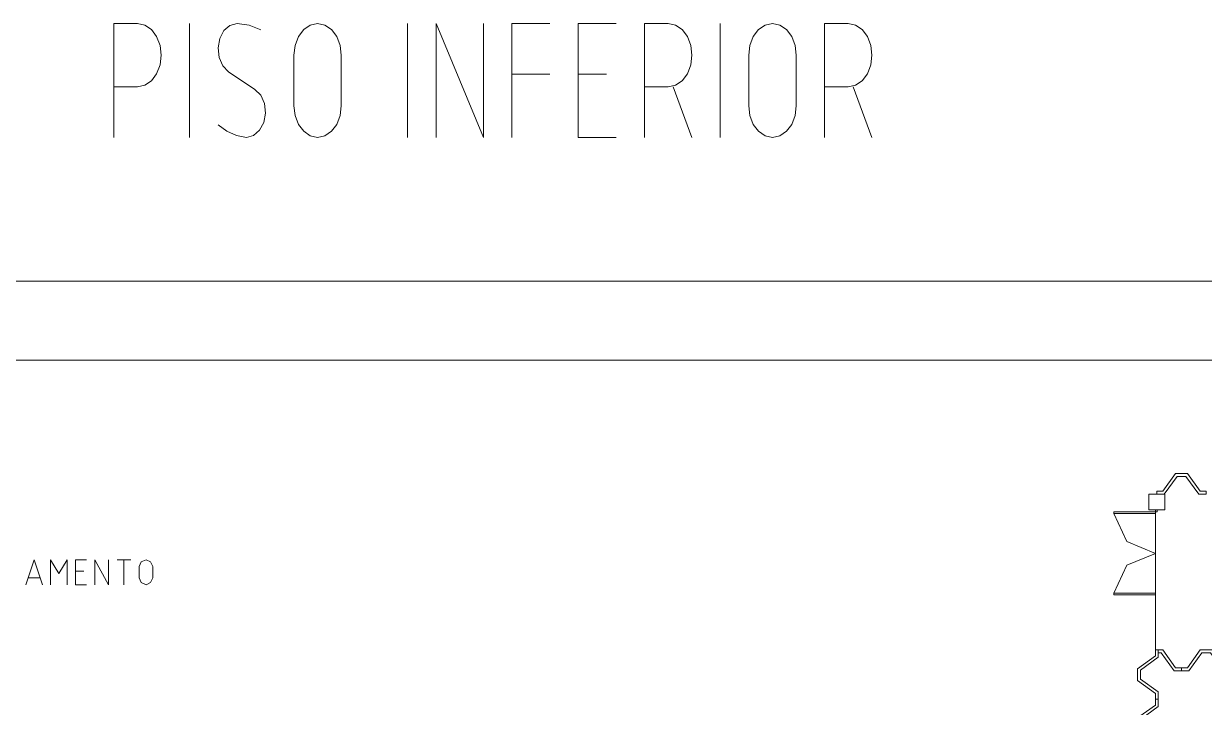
# Model space of a CAD drawing. Header units: millimetres. Extents: x 379 to 545, y 812 to 876.
# Drawn here: x 452.51 to 482.52, y 858.68 to 876.05 of the extents above; entities that cross this region are included whole.
import ezdxf

# ---------------------------------------------------------------- set-up
doc = ezdxf.new("R2010")
doc.units = ezdxf.units.MM

msp = doc.modelspace()

# ---------------------------------------------------------------- linework, layer by layer
at = {"color": 1, "lineweight": 0}
for points in [[(454.8, 873.161), (454.8, 876.052), (455.403, 876.052)], [(455.403, 874.449), (455.588, 874.487), (455.757, 874.602), (455.887, 874.777), (455.974, 875.003), (456.002, 875.252), (455.974, 875.498), (455.887, 875.724), (455.757, 875.899), (455.588, 876.014), (455.403, 876.052)], [(456.726, 873.161), (456.726, 876.052)], [(458.534, 875.893), (458.237, 876.011), (457.931, 876.052), (457.749, 876.008), (457.596, 875.874), (457.491, 875.673), (457.45, 875.437), (457.475, 875.195), (457.568, 874.984), (457.714, 874.831), (458.387, 874.382)], [(460.581, 875.252), (460.552, 875.498), (460.466, 875.724), (460.332, 875.899), (460.163, 876.014), (459.978, 876.052), (459.793, 876.014), (459.624, 875.899), (459.49, 875.724), (459.404, 875.498), (459.375, 875.252)], [(462.267, 873.161), (462.267, 876.052)], [(462.988, 873.161), (462.988, 876.052), (464.193, 873.161), (464.193, 876.052)], [(464.917, 873.161), (464.917, 876.052), (465.88, 876.052)], [(467.563, 873.161), (466.6, 873.161), (466.6, 876.052), (467.563, 876.052)], [(468.287, 873.161), (468.287, 876.052), (468.89, 876.052)], [(468.89, 874.449), (469.074, 874.487), (469.243, 874.602), (469.377, 874.777), (469.463, 875.003), (469.492, 875.252), (469.463, 875.498), (469.377, 875.724), (469.243, 875.899), (469.074, 876.014), (468.89, 876.052)], [(470.213, 873.161), (470.213, 876.052)], [(472.142, 875.252), (472.113, 875.498), (472.027, 875.724), (471.893, 875.899), (471.724, 876.014), (471.539, 876.052), (471.354, 876.014), (471.185, 875.899), (471.051, 875.724), (470.965, 875.498), (470.936, 875.252)], [(472.862, 873.161), (472.862, 876.052), (473.465, 876.052)], [(473.465, 874.449), (473.653, 874.487), (473.819, 874.602), (473.953, 874.777), (474.039, 875.003), (474.067, 875.252), (474.039, 875.498), (473.953, 875.724), (473.819, 875.899), (473.653, 876.014), (473.465, 876.052)], [(459.375, 873.964), (459.375, 875.252)], [(460.581, 875.252), (460.581, 873.964)], [(470.936, 873.964), (470.936, 875.252)], [(472.142, 875.252), (472.142, 873.964)], [(464.917, 874.767), (465.88, 874.767)], [(467.324, 874.767), (466.6, 874.767)], [(455.403, 874.449), (454.8, 874.449)], [(458.17, 873.161), (458.352, 873.208), (458.505, 873.342), (458.61, 873.543), (458.652, 873.779), (458.626, 874.021), (458.534, 874.232), (458.387, 874.382)], [(468.89, 874.449), (468.287, 874.449)], [(469.011, 874.449), (469.492, 873.161)], [(473.465, 874.449), (472.862, 874.449)], [(473.586, 874.449), (474.067, 873.161)], [(459.375, 873.964), (459.404, 873.718), (459.49, 873.492), (459.624, 873.317), (459.793, 873.202), (459.978, 873.161), (460.163, 873.202), (460.332, 873.317), (460.466, 873.492), (460.552, 873.718), (460.581, 873.964)], [(470.936, 873.964), (470.965, 873.718), (471.051, 873.492), (471.185, 873.317), (471.354, 873.202), (471.539, 873.161), (471.724, 873.202), (471.893, 873.317), (472.027, 873.492), (472.113, 873.718), (472.142, 873.964)], [(457.45, 873.483), (457.673, 873.317), (457.918, 873.208), (458.17, 873.161)]]:
    msp.add_lwpolyline(points, dxfattribs=at)
at = {"color": 7, "lineweight": 0}
for points in [[(545.109, 869.507), (395.061, 869.507)], [(544.846, 867.503), (400.234, 867.503)], [(482.372, 864.096), (482.56, 864.096), (482.56, 864.171), (482.409, 864.171), (482.084, 864.622), (481.783, 864.622), (481.458, 864.171), (481.307, 864.171), (481.307, 864.096), (481.495, 864.096), (481.821, 864.547), (482.046, 864.547), (482.372, 864.096), (482.372, 864.096)], [(481.107, 863.695), (481.508, 863.695), (481.508, 864.096), (481.107, 864.096), (481.107, 863.695), (481.107, 863.695)], [(481.27, 860.138), (481.27, 863.695)], [(481.27, 863.645), (481.32, 863.645), (481.32, 863.695), (481.27, 863.695), (481.27, 863.645), (481.27, 863.645)], [(480.218, 863.608), (481.27, 863.608), (481.27, 863.645), (480.218, 863.645), (480.218, 863.608), (480.218, 863.608)], [(480.218, 863.608), (480.543, 862.894), (481.27, 862.593)], [(481.27, 862.593), (480.543, 862.293), (480.218, 861.579)], [(452.563, 861.792), (452.776, 862.43), (452.989, 861.792)], [(453.189, 861.792), (453.189, 862.43), (453.402, 862.08), (453.615, 862.43), (453.615, 861.792)], [(454.103, 861.792), (453.828, 861.792), (453.828, 862.43), (454.103, 862.43)], [(454.316, 861.792), (454.316, 862.43), (454.667, 861.792), (454.667, 862.43)], [(454.88, 862.43), (455.231, 862.43)], [(455.055, 861.792), (455.055, 862.43)], [(455.794, 862.255), (455.731, 862.38), (455.619, 862.43), (455.494, 862.38), (455.443, 862.255)], [(455.443, 861.967), (455.443, 862.255)], [(455.794, 862.255), (455.794, 861.967)], [(452.926, 861.967), (452.625, 861.967)], [(454.041, 862.142), (453.828, 862.142)], [(455.443, 861.967), (455.494, 861.854), (455.619, 861.792), (455.731, 861.854), (455.794, 861.967)], [(480.218, 861.541), (481.27, 861.541), (481.27, 861.579), (480.218, 861.579), (480.218, 861.541), (480.218, 861.541)], [(481.345, 859.074), (481.345, 858.886), (481.27, 858.886), (481.27, 859.036), (480.819, 859.362), (480.819, 859.662), (481.27, 859.988), (481.27, 860.138), (481.345, 860.138), (481.345, 859.951), (480.894, 859.625), (480.894, 859.399), (481.345, 859.074), (481.345, 859.074)], [(481.746, 859.612), (481.934, 859.612), (481.934, 859.688), (481.783, 859.688), (481.458, 860.138), (481.345, 860.138)], [(482.998, 859.612), (483.186, 859.612), (483.186, 859.688), (483.036, 859.688), (482.71, 860.138), (482.409, 860.138), (482.084, 859.688), (481.934, 859.688), (481.934, 859.612), (482.121, 859.612), (482.447, 860.063), (482.672, 860.063), (482.998, 859.612), (482.998, 859.612)], [(481.345, 860.063), (481.42, 860.063), (481.746, 859.612)], [(481.345, 857.821), (481.345, 857.633), (481.27, 857.633), (481.27, 857.784), (480.819, 858.109), (480.819, 858.41), (481.27, 858.736), (481.27, 858.886), (481.345, 858.886), (481.345, 858.698), (480.894, 858.372), (480.894, 858.147), (481.345, 857.821), (481.345, 857.821)]]:
    msp.add_lwpolyline(points, dxfattribs=at)

doc.saveas('drawing.dxf')
